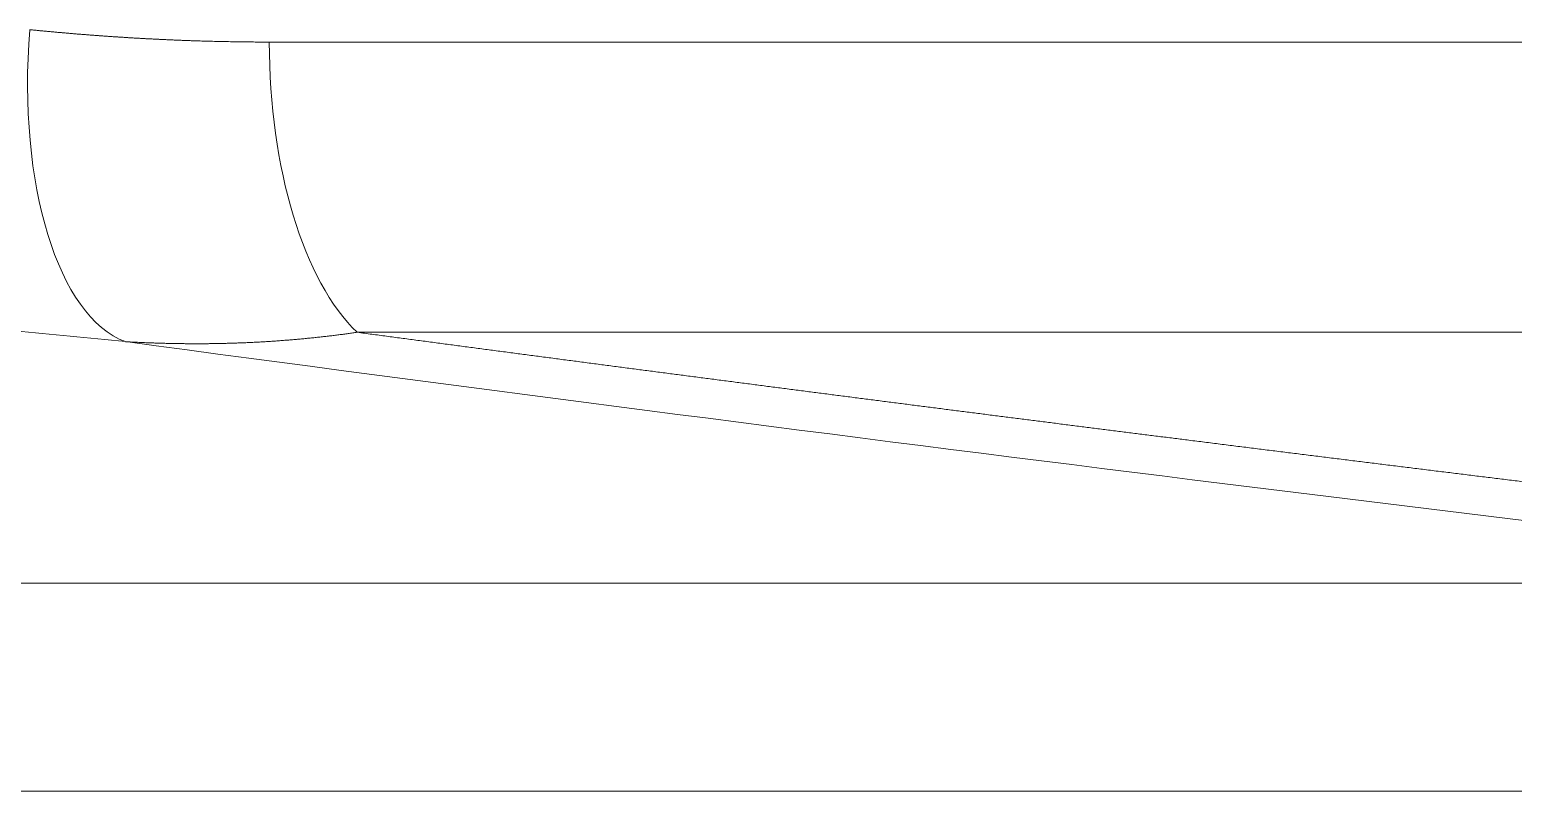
# Model space of a CAD drawing. Header units: millimetres. Extents: x 4664 to 8864, y -38 to 2932.
# Drawn here: x 8282.43 to 8288.54, y 1808.14 to 1811.27 of the extents above; entities that cross this region are included whole.
import ezdxf

# ---------------------------------------------------------------- set-up
doc = ezdxf.new("R2010")
doc.units = ezdxf.units.MM

msp = doc.modelspace()

# ---------------------------------------------------------------- linework, layer by layer
at = {"lineweight": 5}
for p, q in [((8307.0487, 1811.2201), (8283.4215, 1811.2201)), ((8283.7835, 1810.0255), (8306.637, 1810.0255)), ((8276.2562, 1808.9923), (8290.7627, 1808.9923)), ((8290.5883, 1808.1362), (8276.7421, 1808.1362))]:
    msp.add_line(p, q, dxfattribs=at)
at = {"lineweight": 5, "extrusion": (0, 0, -1)}
for centre, major_axis, ratio, start_param, end_param in [((8283.0241, 1811.271), (0.1275, 1.2997), 0.449509, 3.258878, 4.668333), ((8284.0288, 1811.2201), (0, 1.3059), 0.464995, 3.557424, 4.712389), ((8249.9007, 1821.9095), (72.9659, -11.2017), 0.103887, 1.086708, 1.100708), ((8268.9393, 1817.6018), (54.288, -8.8397), 0.099808, 1.14091, 1.295848)]:
    msp.add_ellipse(centre, major_axis=major_axis, ratio=ratio, start_param=start_param, end_param=end_param, dxfattribs=at)
at = {"lineweight": 5}
for points, knots in [([(8283.4215, 1811.2201), (8283.4167, 1811.2201), (8283.4071, 1811.2202), (8283.3926, 1811.2202), (8283.3781, 1811.2202), (8283.3635, 1811.2203), (8283.349, 1811.2204), (8283.3344, 1811.2206), (8283.3199, 1811.2207), (8283.3053, 1811.2209), (8283.2907, 1811.2211), (8283.2761, 1811.2213), (8283.2615, 1811.2216), (8283.2468, 1811.2218), (8283.2322, 1811.2221), (8283.2175, 1811.2224), (8283.2028, 1811.2228), (8283.1881, 1811.2231), (8283.1734, 1811.2235), (8283.1587, 1811.2239), (8283.144, 1811.2244), (8283.1292, 1811.2248), (8283.1144, 1811.2253), (8283.0997, 1811.2258), (8283.0849, 1811.2263), (8283.07, 1811.2269), (8283.0552, 1811.2274), (8283.0404, 1811.228), (8283.0255, 1811.2287), (8283.0107, 1811.2293), (8282.9958, 1811.23), (8282.9809, 1811.2306), (8282.966, 1811.2314), (8282.951, 1811.2321), (8282.9361, 1811.2329), (8282.9211, 1811.2336), (8282.9062, 1811.2344), (8282.8912, 1811.2353), (8282.8762, 1811.2361), (8282.8612, 1811.237), (8282.8461, 1811.2379), (8282.8311, 1811.2388), (8282.816, 1811.2398), (8282.801, 1811.2407), (8282.7859, 1811.2417), (8282.7708, 1811.2427), (8282.7556, 1811.2438), (8282.7405, 1811.2448), (8282.7254, 1811.2459), (8282.7102, 1811.247), (8282.695, 1811.2482), (8282.6798, 1811.2493), (8282.6646, 1811.2505), (8282.6494, 1811.2517), (8282.6342, 1811.2529), (8282.6189, 1811.2542), (8282.6037, 1811.2555), (8282.5884, 1811.2568), (8282.5731, 1811.2581), (8282.5578, 1811.2594), (8282.5425, 1811.2608), (8282.5271, 1811.2622), (8282.5118, 1811.2636), (8282.4964, 1811.265), (8282.4811, 1811.2665), (8282.4657, 1811.268), (8282.4502, 1811.2695), (8282.44, 1811.2705), (8282.4348, 1811.271)], [0, 0, 0, 0, 0.014712, 0.029438, 0.044176, 0.058927, 0.073692, 0.088469, 0.103259, 0.118062, 0.132879, 0.147708, 0.162551, 0.177407, 0.192276, 0.207159, 0.222054, 0.236964, 0.251886, 0.266822, 0.281771, 0.296733, 0.311709, 0.326699, 0.341702, 0.356718, 0.371748, 0.386792, 0.401849, 0.41692, 0.432005, 0.447103, 0.462215, 0.477341, 0.492481, 0.507634, 0.522802, 0.537983, 0.553178, 0.568387, 0.58361, 0.598847, 0.614098, 0.629362, 0.644642, 0.659935, 0.675242, 0.690563, 0.705899, 0.721248, 0.736612, 0.751991, 0.767383, 0.78279, 0.798211, 0.813646, 0.829096, 0.84456, 0.860039, 0.875532, 0.891039, 0.906562, 0.922098, 0.937649, 0.953215, 0.968795, 0.98439, 1, 1, 1, 1]), ([(8282.8291, 1809.9869), (8282.8325, 1809.9867), (8282.8392, 1809.9864), (8282.8492, 1809.9858), (8282.8592, 1809.9853), (8282.869, 1809.9848), (8282.8789, 1809.9843), (8282.8886, 1809.9838), (8282.8983, 1809.9834), (8282.9079, 1809.983), (8282.9175, 1809.9826), (8282.927, 1809.9822), (8282.9364, 1809.9818), (8282.9458, 1809.9815), (8282.9551, 1809.9812), (8282.9644, 1809.9809), (8282.9735, 1809.9806), (8282.9827, 1809.9803), (8282.9917, 1809.9801), (8283.0007, 1809.9799), (8283.0096, 1809.9797), (8283.0185, 1809.9795), (8283.0273, 1809.9793), (8283.036, 1809.9791), (8283.0447, 1809.979), (8283.0533, 1809.9789), (8283.0618, 1809.9788), (8283.0703, 1809.9787), (8283.0787, 1809.9786), (8283.0871, 1809.9785), (8283.0954, 1809.9785), (8283.1036, 1809.9784), (8283.1117, 1809.9784), (8283.1198, 1809.9784), (8283.1279, 1809.9784), (8283.1358, 1809.9784), (8283.1437, 1809.9785), (8283.1516, 1809.9785), (8283.1594, 1809.9786), (8283.1671, 1809.9786), (8283.1747, 1809.9787), (8283.1823, 1809.9788), (8283.1898, 1809.9789), (8283.1973, 1809.979), (8283.2047, 1809.9792), (8283.212, 1809.9793), (8283.2193, 1809.9794), (8283.2265, 1809.9796), (8283.2336, 1809.9797), (8283.2407, 1809.9799), (8283.2477, 1809.9801), (8283.2547, 1809.9803), (8283.2616, 1809.9805), (8283.2684, 1809.9807), (8283.2752, 1809.9809), (8283.2819, 1809.9811), (8283.2885, 1809.9813), (8283.2951, 1809.9816), (8283.3016, 1809.9818), (8283.3135, 1809.9823), (8283.3308, 1809.983), (8283.3535, 1809.984), (8283.376, 1809.9852), (8283.3983, 1809.9864), (8283.4203, 1809.9878), (8283.4422, 1809.9892), (8283.4639, 1809.9908), (8283.4854, 1809.9924), (8283.5066, 1809.9941), (8283.5277, 1809.9958), (8283.5486, 1809.9977), (8283.5692, 1809.9996), (8283.5897, 1810.0017), (8283.61, 1810.0037), (8283.6301, 1810.0059), (8283.6499, 1810.0081), (8283.6696, 1810.0104), (8283.6891, 1810.0128), (8283.7083, 1810.0152), (8283.7274, 1810.0177), (8283.7463, 1810.0202), (8283.765, 1810.0228), (8283.7773, 1810.0246), (8283.7835, 1810.0255)], [0, 0, 0, 0, 0.010504, 0.020942, 0.031314, 0.04162, 0.051859, 0.062032, 0.072138, 0.082179, 0.092153, 0.102061, 0.111902, 0.121678, 0.131387, 0.14103, 0.150607, 0.160118, 0.169563, 0.178941, 0.188253, 0.1975, 0.20668, 0.215794, 0.224842, 0.233824, 0.24274, 0.251589, 0.260373, 0.269091, 0.277743, 0.286329, 0.294849, 0.303303, 0.311691, 0.320013, 0.32827, 0.33646, 0.344585, 0.352644, 0.360636, 0.368564, 0.376425, 0.38422, 0.39195, 0.399614, 0.407213, 0.414745, 0.422212, 0.429613, 0.436949, 0.444219, 0.451423, 0.458562, 0.465635, 0.472642, 0.479584, 0.486461, 0.493272, 0.500017, 0.523972, 0.547725, 0.571276, 0.594624, 0.617771, 0.640716, 0.663458, 0.686, 0.708339, 0.730477, 0.752414, 0.77415, 0.795684, 0.817018, 0.83815, 0.859082, 0.879814, 0.900345, 0.920676, 0.940807, 0.960738, 0.980469, 1, 1, 1, 1]), ([(8290.5784, 1809.1711), (8290.5682, 1809.1723), (8290.5478, 1809.1747), (8290.5171, 1809.1783), (8290.4863, 1809.182), (8290.4556, 1809.1856), (8290.4249, 1809.1892), (8290.3941, 1809.1928), (8290.3633, 1809.1965), (8290.3326, 1809.2001), (8290.3018, 1809.2038), (8290.2709, 1809.2074), (8290.2401, 1809.2111), (8290.2092, 1809.2147), (8290.1784, 1809.2184), (8290.1475, 1809.222), (8290.1166, 1809.2257), (8290.0857, 1809.2294), (8290.0547, 1809.2331), (8290.0238, 1809.2367), (8289.9928, 1809.2404), (8289.9619, 1809.2441), (8289.9309, 1809.2478), (8289.8998, 1809.2515), (8289.8688, 1809.2552), (8289.8378, 1809.2589), (8289.8067, 1809.2626), (8289.7757, 1809.2663), (8289.7446, 1809.2701), (8289.7135, 1809.2738), (8289.6823, 1809.2775), (8289.6512, 1809.2812), (8289.6201, 1809.285), (8289.5889, 1809.2887), (8289.5577, 1809.2925), (8289.5265, 1809.2962), (8289.4953, 1809.3), (8289.4641, 1809.3037), (8289.4328, 1809.3075), (8289.4016, 1809.3113), (8289.3703, 1809.315), (8289.339, 1809.3188), (8289.3077, 1809.3226), (8289.2764, 1809.3264), (8289.245, 1809.3302), (8289.2137, 1809.3339), (8289.1823, 1809.3377), (8289.151, 1809.3415), (8289.1196, 1809.3453), (8289.0881, 1809.3492), (8289.0567, 1809.353), (8289.0253, 1809.3568), (8288.9938, 1809.3606), (8288.9623, 1809.3644), (8288.9309, 1809.3683), (8288.8994, 1809.3721), (8288.8678, 1809.3759), (8288.8363, 1809.3798), (8288.8047, 1809.3836), (8288.7732, 1809.3875), (8288.7416, 1809.3913), (8288.71, 1809.3952), (8288.6784, 1809.3991), (8288.6468, 1809.4029), (8288.6151, 1809.4068), (8288.5835, 1809.4107), (8288.5518, 1809.4146), (8288.5201, 1809.4184), (8288.4884, 1809.4223), (8288.4567, 1809.4262), (8288.425, 1809.4301), (8288.3932, 1809.434), (8288.3615, 1809.4379), (8288.3297, 1809.4419), (8288.2979, 1809.4458), (8288.2661, 1809.4497), (8288.2343, 1809.4536), (8288.2025, 1809.4575), (8288.1706, 1809.4615), (8288.1387, 1809.4654), (8288.1069, 1809.4693), (8288.075, 1809.4733), (8288.0431, 1809.4772), (8288.0111, 1809.4812), (8287.9792, 1809.4852), (8287.9472, 1809.4891), (8287.9153, 1809.4931), (8287.8833, 1809.4971), (8287.8513, 1809.501), (8287.8193, 1809.505), (8287.7873, 1809.509), (8287.7552, 1809.513), (8287.7232, 1809.517), (8287.6911, 1809.521), (8287.659, 1809.525), (8287.6269, 1809.529), (8287.5948, 1809.533), (8287.5627, 1809.537), (8287.5305, 1809.541), (8287.4984, 1809.545), (8287.4662, 1809.5491), (8287.434, 1809.5531), (8287.4018, 1809.5571), (8287.3696, 1809.5612), (8287.3373, 1809.5652), (8287.3051, 1809.5693), (8287.2728, 1809.5733), (8287.2406, 1809.5774), (8287.1999, 1809.5825), (8287.1507, 1809.5887), (8287.0931, 1809.5959), (8287.0355, 1809.6032), (8286.9778, 1809.6105), (8286.92, 1809.6178), (8286.8622, 1809.6251), (8286.8043, 1809.6324), (8286.7464, 1809.6398), (8286.6884, 1809.6471), (8286.6304, 1809.6545), (8286.5723, 1809.6619), (8286.5142, 1809.6693), (8286.456, 1809.6767), (8286.3977, 1809.6841), (8286.3394, 1809.6916), (8286.2811, 1809.699), (8286.2227, 1809.7065), (8286.1642, 1809.714), (8286.1057, 1809.7215), (8286.0471, 1809.729), (8285.9885, 1809.7365), (8285.9298, 1809.7441), (8285.8711, 1809.7517), (8285.8123, 1809.7592), (8285.7535, 1809.7668), (8285.6946, 1809.7744), (8285.6357, 1809.7821), (8285.5767, 1809.7897), (8285.5177, 1809.7973), (8285.4586, 1809.805), (8285.3995, 1809.8127), (8285.3403, 1809.8204), (8285.281, 1809.8281), (8285.2217, 1809.8358), (8285.1624, 1809.8435), (8285.103, 1809.8513), (8285.0435, 1809.8591), (8284.984, 1809.8668), (8284.9245, 1809.8746), (8284.8649, 1809.8824), (8284.8052, 1809.8903), (8284.7455, 1809.8981), (8284.6858, 1809.906), (8284.626, 1809.9138), (8284.5661, 1809.9217), (8284.5062, 1809.9296), (8284.4463, 1809.9375), (8284.3863, 1809.9454), (8284.3262, 1809.9534), (8284.2661, 1809.9613), (8284.206, 1809.9693), (8284.1458, 1809.9773), (8284.0855, 1809.9853), (8284.0252, 1809.9933), (8283.9648, 1810.0013), (8283.9044, 1810.0094), (8283.844, 1810.0174), (8283.8037, 1810.0228), (8283.7835, 1810.0255)], [0, 0, 0, 0, 0.004598, 0.009198, 0.013799, 0.018402, 0.023006, 0.027612, 0.032219, 0.036828, 0.041437, 0.046049, 0.050662, 0.055276, 0.059892, 0.064509, 0.069127, 0.073747, 0.078369, 0.082992, 0.087616, 0.092242, 0.096869, 0.101498, 0.106128, 0.110759, 0.115392, 0.120026, 0.124662, 0.129299, 0.133938, 0.138578, 0.14322, 0.147863, 0.152507, 0.157153, 0.1618, 0.166449, 0.171099, 0.17575, 0.180403, 0.185057, 0.189713, 0.19437, 0.199029, 0.203689, 0.20835, 0.213013, 0.217678, 0.222343, 0.22701, 0.231679, 0.236349, 0.24102, 0.245693, 0.250367, 0.255043, 0.25972, 0.264398, 0.269078, 0.273759, 0.278442, 0.283126, 0.287811, 0.292498, 0.297187, 0.301876, 0.306567, 0.31126, 0.315954, 0.320649, 0.325346, 0.330044, 0.334744, 0.339445, 0.344147, 0.348851, 0.353556, 0.358262, 0.36297, 0.36768, 0.37239, 0.377102, 0.381816, 0.386531, 0.391247, 0.395965, 0.400684, 0.405404, 0.410126, 0.41485, 0.419574, 0.4243, 0.429028, 0.433757, 0.438487, 0.443218, 0.447951, 0.452686, 0.457422, 0.462159, 0.466897, 0.471637, 0.476379, 0.481121, 0.485865, 0.490611, 0.495358, 0.500106, 0.508566, 0.517032, 0.525504, 0.533981, 0.542464, 0.550952, 0.559447, 0.567946, 0.576452, 0.584963, 0.593479, 0.602002, 0.610529, 0.619063, 0.627602, 0.636146, 0.644697, 0.653252, 0.661814, 0.670381, 0.678953, 0.687531, 0.696115, 0.704704, 0.713298, 0.721899, 0.730504, 0.739116, 0.747732, 0.756355, 0.764982, 0.773616, 0.782255, 0.790899, 0.799549, 0.808204, 0.816865, 0.825531, 0.834203, 0.84288, 0.851563, 0.860251, 0.868945, 0.877644, 0.886348, 0.895058, 0.903773, 0.912494, 0.92122, 0.929952, 0.938689, 0.947432, 0.95618, 0.964933, 0.973692, 0.982456, 0.991225, 1, 1, 1, 1])]:
    msp.add_open_spline(points, degree=3, knots=knots, dxfattribs=at)

doc.saveas('drawing.dxf')
